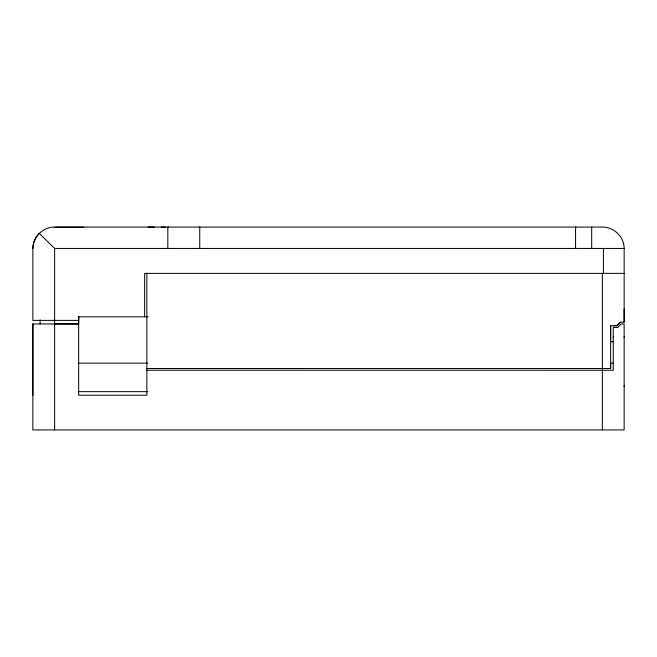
<?xml version="1.0" encoding="UTF-8"?>
<svg xmlns="http://www.w3.org/2000/svg" width="657" height="657" viewBox="0 0 657 657"><rect width="100%" height="100%" fill="white"/><g stroke="black" fill="none" stroke-linecap="round" stroke-linejoin="round"><path stroke-width="0.99" d="M32.858 395.202L32.85 323.909L32.858 429.924L624.142 429.924L624.142 323.958L621.226 323.958L617.761 327.523L613.26 327.523L613.26 370.269L146.856 370.244M40.11 319.828L40.102 323.909M54.63 429.924L54.613 319.828M54.613 323.909L78.643 323.95L78.659 316.822L78.659 395.202L146.856 395.202L146.856 273.378M146.856 368.487L610.64 368.487L610.64 325.741L616.89 325.741L620.52 322.176L624.15 322.176L624.15 308.995M613.252 337.632L613.252 336.778M624.142 386.653L624.142 385.799M624.142 337.632L624.142 336.778M78.626 316.838L78.626 320.394L32.858 320.394L32.858 248.445C32.834 236.947 42.951 226.977 54.441 227.076L602.379 227.076C613.917 226.895 624.207 236.857 624.15 248.445L624.15 322.176M32.858 248.445L33.622 242.885L35.798 237.719L39.223 233.301L54.621 248.445L624.15 248.445M78.643 323.95L32.858 323.967M616.718 325.741L620.52 322.176L616.89 325.741L613.441 325.749M168.373 227.084L167.822 227.084L167.822 248.445M147.981 227.084L154.387 227.084M165.498 227.084L161.269 227.084M199.202 227.084L199.744 227.084L199.744 248.445M54.745 227.199L83.718 227.199M624.15 273.378L144.647 273.378L144.647 316.838M78.232 316.83L148.006 316.83M610.345 341.771L613.252 341.771M78.158 363.14L147.71 363.14M610.205 363.14L613.26 363.14M78.158 391.638L147.71 391.638M610.64 325.741L610.64 342.026M610.64 363.14L610.64 368.487M603.422 248.445L603.422 273.378M602.379 273.378L602.37 429.924M591.686 227.076L591.686 248.445M575.721 227.076L575.721 227.798M575.565 227.076L575.565 248.445M54.621 248.445L54.621 320.394"/></g></svg>
